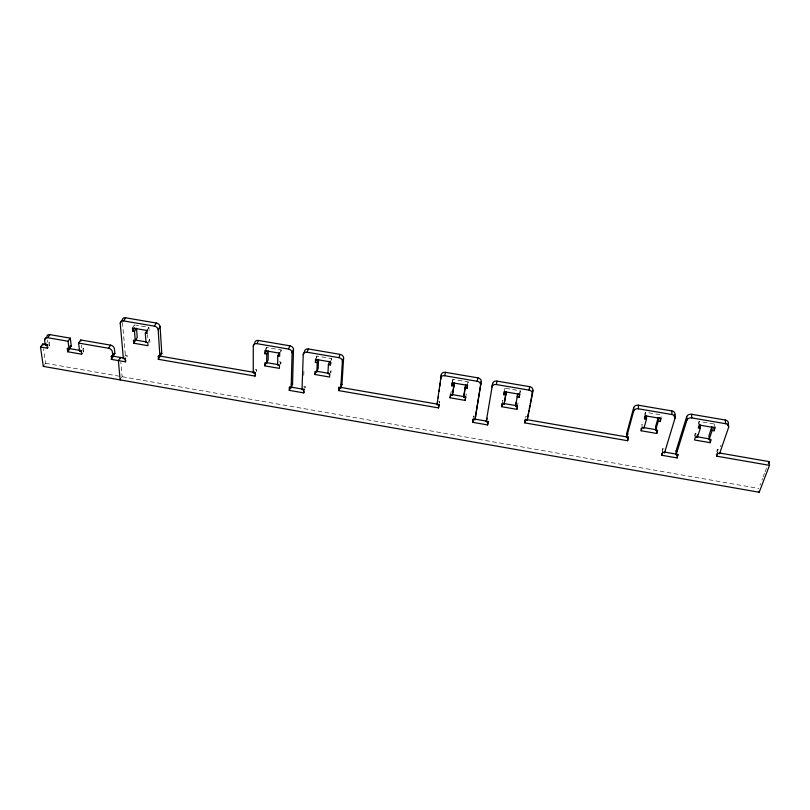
<?xml version="1.0" encoding="UTF-8"?>
<svg xmlns="http://www.w3.org/2000/svg" width="810" height="810" viewBox="0 0 810 810"><rect width="100%" height="100%" fill="white"/><g stroke="black" fill="none" stroke-linecap="round" stroke-linejoin="round"><path stroke-width="0.61" stroke-dasharray="4.05 3.04" d="M256.588 371.527L256.598 369.866L255.13 369.613M645.378 415.824L645.388 412.229L661.051 414.912L661.112 418.517M642.016 427.812L642.036 424.197L641.49 426.171M266.419 349.485L266.439 347.45L281.151 349.971L281.111 352.006M280.878 364.105L280.918 362.1L279.085 361.786M303.76 375.364L303.912 370.99M305.137 387.747L305.178 386.653L303.709 386.39M316.761 358.101L316.842 356.066L331.675 358.607L331.574 360.632M330.915 372.711L331.027 370.717L329.771 374.028M439.496 403.005L439.455 401.497M525.731 417.089L526.53 416.553M452.668 381.358L452.952 379.333L468.119 381.925L467.815 383.95M519.736 394.308L520.253 390.835L504.944 388.223L504.589 390.238M517.468 406.357L517.995 402.874M473.607 417.201L473.809 415.935L473.556 417.241M502.24 403.734L502.818 400.261L502.473 402.246M504.367 391.675L504.944 388.223M519.878 392.86L520.253 390.835M525.68 417.17L525.822 416.431M465.588 397.416L466.307 393.984L464.424 393.66M467.4 385.347L468.119 381.925M450.481 394.814L451.271 391.392M452.162 382.735L452.952 379.333M439.435 402.61L439.688 401.537M644.547 415.246L645.388 412.229M662.043 450.522L662.59 448.72L664.149 448.993M694.292 436.306L695.233 433.35L697.187 433.684M698.098 424.41L699.06 421.402L714.855 424.106L715.139 427.771M714.197 426.111L714.855 424.106M716.678 451.555L717.356 449.56L718.814 449.813M720.404 446.685L720.961 445.075M330.419 361.888L331.675 358.607M760.003 485.16L760.641 483.499M761.906 480.178L762.544 478.507M763.182 476.837L764.468 473.475M765.106 471.784L766.402 468.403M315.525 359.336L316.842 356.066M304.682 387.889L305.178 386.653M279.47 365.361L280.918 362.1M279.693 353.2L281.151 349.971M256.122 370.879L256.598 369.866M264.931 350.679L266.439 347.45M147.774 342.671L149.718 339.542L147.926 339.228L147.602 334.672M121.52 377.713L122.138 376.721L120.822 362.313M146.904 330.47L148.858 327.351L135.675 325.104M126.755 356.319L127.119 355.732L125.368 355.428L124.75 356.4M132.465 327.989L134.48 324.891L134.642 326.936M82.974 352.249L83.774 351.084L83.44 348.138L81.425 348.229M82.63 349.302L83.44 348.138M44.722 364.439L45.562 363.275L43.497 348.837M48.853 346.305L49.704 345.151L49.299 342.215L47.567 341.911L46.565 343.248M48.59 343.167L49.299 342.215M48.408 344.928L49.704 345.151M82.903 350.933L83.774 351.084M45.562 363.275L758.747 488.46M47.304 340.078L47.567 341.911M81.405 345.394L81.699 347.834M122.482 322.461L125.368 355.428M127.119 355.732L127.19 356.461M717.356 449.56L717.518 451.646M148.858 327.351L149.081 330.419M149.718 339.542L149.931 342.559M699.06 421.402L699.273 425.048M695.233 433.35L695.426 437.005M662.59 448.72L662.62 450.552"/><path stroke-width="1.21" d="M255.352 372.509L255.069 373.126L253.257 372.813L253.267 346.123L254.826 342.913A3.817 2.956 25.5 0 1 258.511 340.463L289.889 345.809A3.817 2.987 23.8 0 1 293.503 349.515L292.542 384.456L291.154 387.757L289.342 387.443L289.271 390.369L303.74 392.88L304.155 391.848M658.216 417.585L658.257 421.19L660.221 421.534L660.17 417.919L658.216 417.585L655.614 426.536L655.654 430.161L657.598 430.495L656.738 433.461L641.186 430.778L642.016 427.812L643.96 428.146L646.491 419.175L646.501 415.581L645.864 417.818M158.477 355.732L158.315 359.296L255.069 376.083L255.069 373.126M646.491 419.175L644.537 418.841L644.547 416.441M641.186 430.778L641.196 428.368M279.258 352.704L277.789 355.944L277.638 365.047L279.47 365.361L279.42 368.368L264.799 365.847L264.829 362.839L266.652 363.153L268.15 359.903L268.242 350.821L266.743 354.051L266.652 363.153M266.743 354.051L264.9 353.737L264.931 350.679L279.693 353.2L279.632 356.258L277.789 355.944M525.153 420.015L524.758 422.881L627.628 440.731L628.428 437.815L626.505 437.481L633.643 411.176A4.02 3.108 1 0 1 638.412 408.797L638.442 405.223L671.865 410.923A4.04 3.098 -0.8 0 1 674.892 414.629L675.003 418.243L664.575 452.719L662.651 452.385L662.641 451.696M633.643 411.176L633.703 407.592A3.999 3.098 0.9 0 1 638.442 405.223M628.428 437.815L628.449 436.904M627.628 440.731L627.76 436.924M626.505 437.481L626.586 433.866L633.703 407.592M291.154 387.757L292.096 352.755L293.503 349.515M304.175 389.134L303.841 389.964L302.029 389.65L303.234 354.669L304.6 351.408A3.817 2.997 22.6 0 1 308.418 348.968L340.068 354.365A3.817 3.017 20.6 0 1 343.602 358.071L341.952 384.628L340.757 387.97L338.914 387.646L338.742 390.602L438.473 407.906L438.635 407.258M303.74 392.88L303.841 389.964M329.66 361.331L328.394 364.621L327.928 373.704L329.771 374.028L329.609 377.025L314.877 374.483L315.009 371.476L316.852 371.8L318.148 368.499L318.563 359.438L317.247 362.708L316.852 371.8M317.247 362.708L315.394 362.394L315.525 359.336L330.419 361.888L330.257 364.945L328.394 364.621M340.757 387.97L342.387 361.361L343.602 358.071M439.02 404.322L438.868 404.97L436.995 404.646L441.298 374.746A3.847 3.078 13.4 0 1 445.49 372.337L477.87 377.855A3.868 3.088 11.1 0 1 481.201 381.561L474.984 419.742L473.121 419.418L472.665 422.314L487.579 424.916L488.015 422.506M438.261 397.963L438.473 396.323M439.111 391.402L439.334 389.752M439.759 386.451L440.194 383.12M440.64 379.789L441.298 374.746M438.473 407.906L438.868 404.97M532.423 393.862L532.889 390.39A3.898 3.098 7.5 0 0 529.639 386.684L496.986 381.115A3.878 3.088 9.7 0 0 492.652 383.515L492.024 386.947A3.898 3.098 9.8 0 1 496.378 384.548L529.163 390.147A3.918 3.098 7.5 0 1 532.423 393.862L527.229 420.279L525.336 419.944L525.457 419.064M527.229 420.279L527.583 417.636M529.163 390.147L529.639 386.684M450.066 397.801L450.846 394.379L465.861 396.961L465.132 400.403L450.066 397.801L450.481 394.814L452.365 395.138L454.42 382.695L452.365 395.138M453.64 386.097L451.737 385.773L452.162 382.735L467.4 385.347L466.945 388.385L465.041 388.061L463.695 397.092L465.588 397.416L465.132 400.403M502.291 403.238L501.714 406.711L516.912 409.333L517.468 406.357L515.565 406.023L517.772 393.538L517.246 397.011L519.169 397.335L519.686 393.862M516.912 409.333L517.428 405.84L503.455 403.441M515.565 406.023L516.091 402.54M474.984 419.742L481.201 381.561M504.144 404.058L506.321 391.574L504.144 404.058L502.24 403.734L501.714 406.711M488.187 421.352L488.065 422.01L486.202 421.686L492.652 383.515M505.754 395.037L503.83 394.713L504.417 391.25M487.579 424.916L488.065 422.01M496.378 384.548L496.986 381.115M503.83 394.713L504.367 391.675L519.736 394.308L519.169 397.335M486.202 421.686L487.185 418.264M524.758 422.881L525.336 419.944M472.665 422.314L473.253 418.76M527.705 416.765L528.343 413.515M528.667 411.885L528.981 410.255M529.305 408.625L529.953 405.344M530.277 403.694L532.889 390.39M480.522 384.983A3.878 3.088 11.1 0 0 477.181 381.267L477.87 377.855M466.945 388.385L467.664 384.963M465.041 388.061L465.77 384.639L463.695 397.092M451.737 385.773L452.527 382.371M438.686 407.045L439.253 404.686M436.995 404.646L437.825 401.213M440.468 378.128A3.868 3.078 13.4 0 1 444.68 375.718L445.49 372.337M644.537 418.841L645.378 415.824L661.112 418.517L660.221 421.534M655.654 430.161L658.257 421.19M678.041 454.38L677.17 457.944L661.78 455.26L662.651 452.385M674.244 416.765L674.892 414.629M678.061 455.068L676.137 454.734L676.026 451.059L686.708 416.644A4.06 3.098 -1.7 0 1 691.608 414.285L725.314 420.036A4.101 3.088 -3.2 0 1 728.251 423.741L728.585 427.407L719.594 453.61L717.64 453.266L717.589 452.567M676.137 454.734L686.87 420.268L686.708 416.644M699.344 426.981L700.063 424.744L700.285 428.399L697.39 437.349L695.426 437.005L694.474 439.972L710.167 442.675L711.15 439.719L709.185 439.374L708.932 435.699L711.889 426.769L712.152 430.434L709.185 439.374M712.152 430.434L714.137 430.778L715.139 427.771L699.273 425.048L698.311 428.065L700.285 428.399M45.816 344.483L42.798 343.956L40.5 347.024L43.305 366.383L759.183 492.257L769.5 465.345L716.647 456.172L717.64 453.266M727.684 425.402L728.251 423.741M338.742 390.602L339.795 387.676M338.914 387.646L339.147 387.018M342.387 361.361A3.837 3.027 20.6 0 0 338.833 357.645L340.068 354.365M330.257 364.945L331.098 362.748M768.356 463.29L769.004 461.578L719.644 453.033M314.877 374.483L316.183 371.183L329.64 373.501M315.394 362.394L316.71 359.113M302.029 389.65L302.535 388.405M303.234 354.669A3.827 2.997 22.6 0 1 307.071 352.218L308.418 348.968M289.342 387.443L289.605 386.826M289.271 390.369L290.395 387.676M292.096 352.755A3.827 2.987 23.7 0 0 288.461 349.039L289.889 345.809M264.799 365.847L266.298 362.596L278.427 364.682M264.9 353.737L266.409 350.507M255.069 376.083L255.545 375.06M253.257 372.813L253.935 371.385M253.267 346.123A3.837 2.967 25.5 0 1 256.962 343.663L258.511 340.463M158.315 359.296L161.787 353.464L160.117 326.744A3.837 2.865 30.3 0 0 156.3 323.038L125.621 317.803A3.847 2.835 31.4 0 0 122.29 320.284M158.122 356.329L159.904 356.633L158.193 329.862L160.117 326.744M125.631 358.081L125.125 358.87L123.363 358.567L120.234 323.362A3.868 2.845 31.4 0 1 123.566 320.892L154.366 326.147L156.3 323.038M120.649 379.1L120.153 379.89L118.361 360.592L120.376 357.443L120.487 358.668M135.24 340.514L134.511 331.371L136.515 328.273L137.234 337.395L135.24 340.514L133.458 340.21L133.701 343.227L147.997 345.698L147.774 342.671L145.982 342.367L145.324 333.224L147.278 330.115M111.578 355.641L111.345 359.367L125.388 361.817L126.006 360.825M133.701 343.227L135.685 340.099L146.367 341.942M123.363 358.567L123.869 357.777M134.511 331.371L132.719 331.067L134.723 327.959M111.061 356.43L112.813 356.734L114.858 353.595L114.392 348.685A3.767 2.714 30.7 0 0 110.595 345.141L80.777 339.977L78.6 343.065L79.532 350.943L81.284 351.246L81.82 350.467M111.345 359.367L113.39 356.228L113.278 355.134M78.6 343.065L108.53 348.259L110.595 345.141M120.234 323.362L121.905 320.861M123.566 320.892L125.621 317.803M67.868 348.047L67.321 348.816L67.696 351.763L81.628 354.193L82.164 353.413M79.532 350.943L80.079 350.163M67.321 348.816L69.063 349.12L71.26 346.022L70.288 338.165L49.947 334.641A3.787 2.663 32.6 0 0 46.869 336.484M67.696 351.763L69.893 348.664L69.68 347.014M69.063 349.12L68.07 341.243L70.288 338.165M43.305 366.383L43.872 365.604M40.5 347.024L47.436 348.229L48.003 347.46M47.436 348.229L47.02 345.283L47.587 344.513M47.02 345.283L45.279 344.979L45.856 344.209M45.279 344.979L44.59 340.078L45.157 339.309M46.018 338.165L46.595 337.395M44.59 340.078A3.797 2.663 32.5 0 1 47.658 337.709L49.947 334.641M256.962 343.663L288.461 349.039M307.071 352.218L338.833 357.645M444.68 375.718L477.181 381.267M638.412 408.797L671.966 414.528A4.05 3.108 -0.7 0 1 675.003 418.243M686.87 420.268A4.08 3.098 -1.6 0 1 691.791 417.919L725.628 423.701A4.121 3.098 -3.1 0 1 728.585 427.407M145.324 333.224L147.126 333.538L146.904 330.47L132.465 327.989L132.719 331.067M642.401 427.366L656.697 429.826L656.738 433.461M696.691 436.712L709.914 438.99L710.167 442.675M160.562 353.261L161.787 353.464M340.585 384.396L341.952 384.628M626.586 433.866L628.145 434.13M255.352 372.61L160.198 356.127L160.096 354.456M341.182 387.474L438.058 404.261M526.48 419.57L627.71 437.106M47.658 337.709L68.07 341.243M70.065 345.819L71.26 346.022M113.653 353.393L114.858 353.595M291.296 384.244L292.542 384.456M475.085 416.158L475.662 416.259M676.026 451.059L677.221 451.261M46.676 344.625L47.547 344.776M69.893 348.664L81.172 350.629M113.39 356.228L123.444 357.979M290.658 387.058L303.871 389.357M474.589 419.043L486.972 421.2M664.078 452L677.049 454.258M42.798 343.956L42.97 345.182M769.004 461.578L769.5 465.345M81.284 351.246L81.628 354.193M759.071 491.305L759.183 492.257M80.777 339.977L80.889 340.969M112.813 356.734L112.347 351.803A3.777 2.714 30.6 0 0 108.53 348.259M725.314 420.036L725.628 423.701M125.125 358.87L125.388 361.817M719.543 452.911L719.594 453.61M716.496 454.086L716.647 456.172M713.863 427.113L714.137 430.778M697.258 434.909L697.39 437.349M691.608 414.285L691.791 417.919M677.059 454.714L677.17 457.944M671.865 410.923L671.966 414.528M664.564 452.031L664.575 452.719M661.75 453.195L661.78 455.26M154.366 326.147A3.858 2.865 30.2 0 1 158.193 329.862"/></g></svg>
